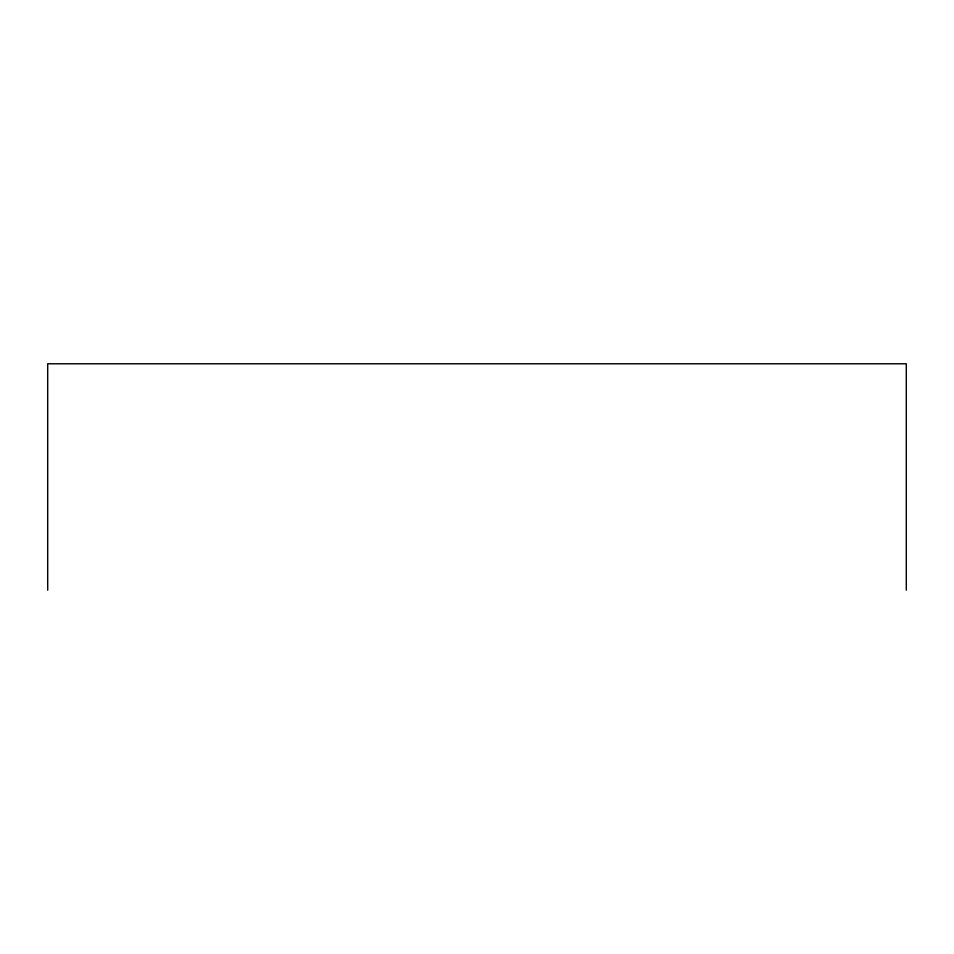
<?xml version="1.0" encoding="UTF-8"?>
<svg xmlns="http://www.w3.org/2000/svg" width="954" height="954" viewBox="0 0 954 954"><rect width="100%" height="100%" fill="white"/><g stroke="black" fill="none" stroke-linecap="round" stroke-linejoin="round"><path stroke-width="1.43" d="M906.3 590.216L906.3 363.784L47.7 363.784L47.7 590.216"/></g></svg>
